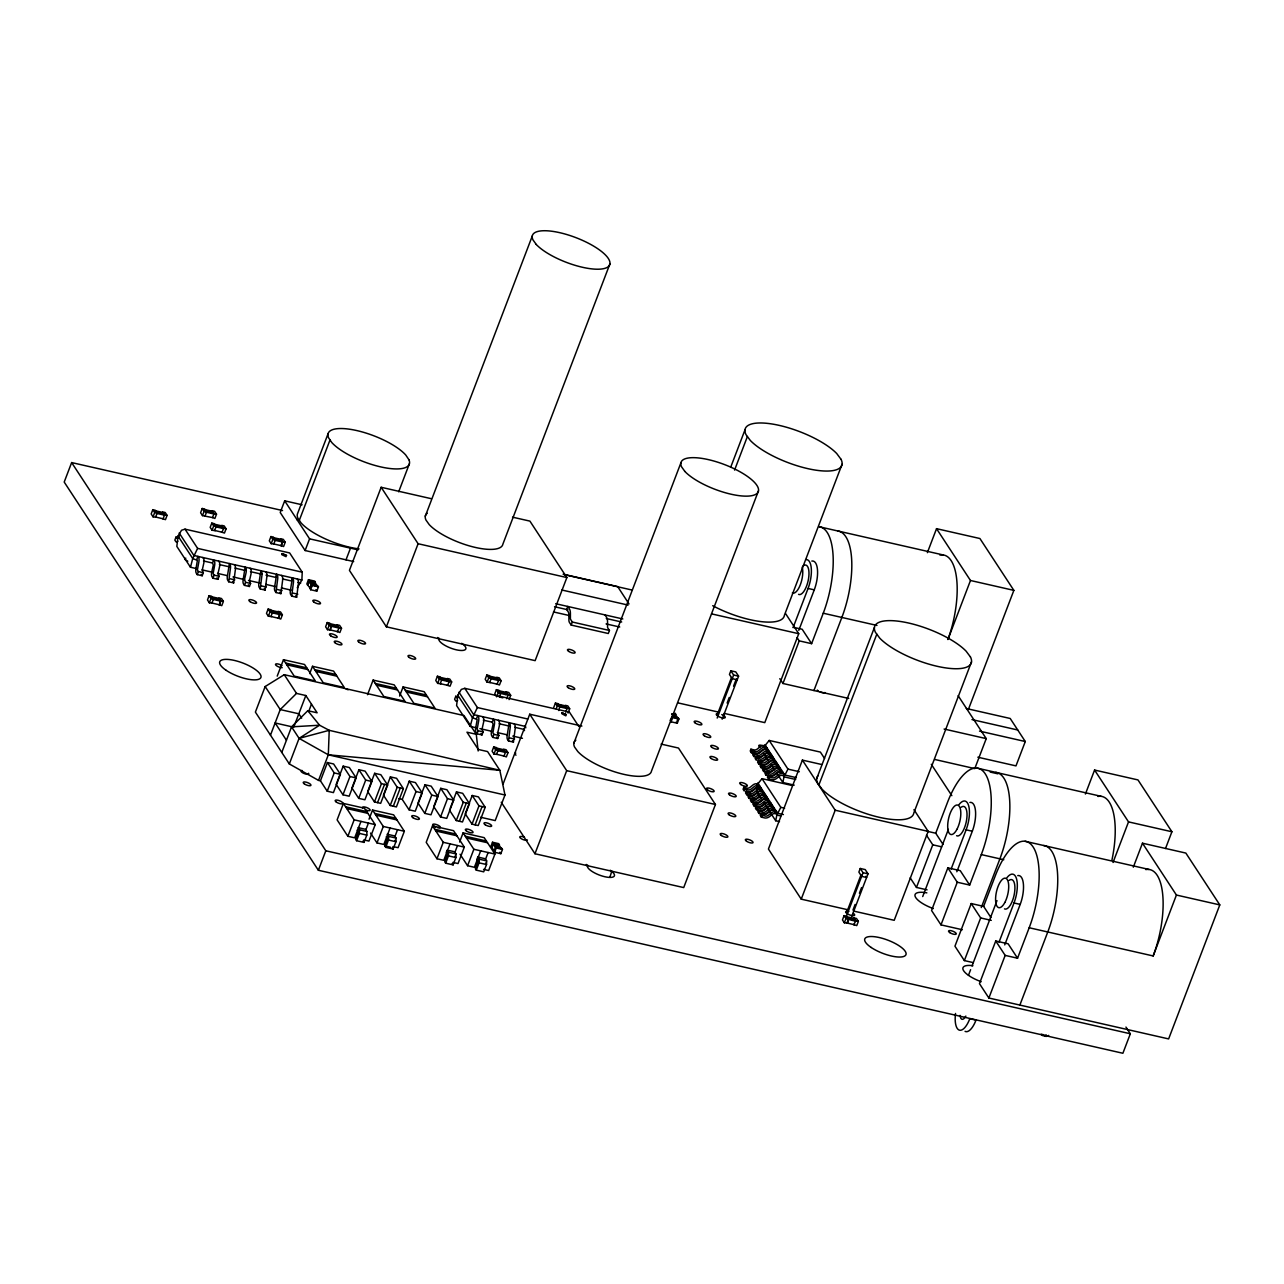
<?xml version="1.0" encoding="UTF-8"?>
<svg xmlns="http://www.w3.org/2000/svg" width="1284" height="1284" viewBox="0 0 1284 1284"><rect width="100%" height="100%" fill="white"/><g stroke="black" fill="none" stroke-linecap="round" stroke-linejoin="round"><path stroke-width="1.5" d="M757.03 786.627L756.918 792.067L761.091 798.439M320.438 780.832L327.42 762.552L333.615 763.964L340.404 774.332L333.423 792.613L327.227 791.201L320.438 780.832L318.544 780.399L328.319 754.815L329.218 730.323L319.572 725.219L307.823 710.694L291.548 726.856L281.79 752.424M359.504 829.769L359.36 833.412L356.567 840.715L364.014 842.4L366.807 835.098L366.935 831.454L365.523 829.304L358.092 827.602L359.504 829.769L366.935 831.454M388.635 836.382L388.49 840.025L385.698 847.344L393.145 849.029L395.937 841.726L396.066 838.083L394.653 835.932L387.222 834.231L388.635 836.382L396.066 838.083M454.953 856.123L455.884 857.568L448.453 855.882L446.254 852.512L447.185 850.072L448.597 852.239L448.453 855.882L445.66 863.185L453.108 864.87L455.884 857.568L456.029 853.924L454.616 851.774L449.047 850.506M477.808 857.038L479.205 859.189L479.076 862.848L476.284 870.151L483.715 871.836L486.508 864.533L486.652 860.89L485.24 858.739L477.808 857.038L476.878 859.477L479.076 862.848L486.508 864.533L485.561 863.089M297.23 587.831L301.868 580.031L302.238 572.183L289.654 552.939L185.024 529.152L181.558 530.244L178.027 536.054L176.839 546.422L190.465 567.239L196.275 568.555M244.506 579.614L245.613 582.31L250.573 583.45L249.417 586.499L244.458 585.36L243.495 583.899A5.264 2.022 -77.2 0 1 243.318 578.731L245.148 567.127L245.918 568.347A5.28 2.022 -77.2 0 1 246.063 572.776L244.506 579.614L233.014 576.917M578.859 726.535L569.422 712.122L464.792 688.32L461.325 689.412L457.794 695.238L456.606 705.59L470.233 726.407L476.043 727.723M794.218 785.118L782.855 782.518L784.01 776.836L787.959 769.116L769.196 740.451L764.205 746.598M779.484 821.616L775.697 820.749L776.852 815.051L780.816 807.347L762.038 778.666L757.062 784.813M190.465 567.239L192.728 558.524L197.608 548.38L185.024 529.152M470.233 726.407L472.496 717.692L477.391 707.548L464.792 688.32M286.059 556.678L281.79 554.672M565.827 715.862L561.927 713.776M609.996 876.811L611.81 871.226M282.544 510.551L71.647 462.577L64.2 482.062L318.368 870.263L1122.89 1053.265L1130.337 1033.764L1125.956 1027.072M162.474 518.656L165.459 519.651L167.081 515.382L165.203 512.509L162.715 511.947L164.609 514.82L163.084 518.8L155.589 517.019L157.162 513.135L155.284 510.246L152.796 509.684L151.175 513.953L153.053 516.826L156.263 517.243M153.053 516.826L154.69 512.573L152.796 509.684M178.492 537.643L176.004 537.081L174.849 540.115L175.812 541.575A5.264 2.022 -77.2 0 0 177.882 541.222M205.071 515.895L206.596 511.915L204.702 509.042L202.23 508.48L200.593 512.749L202.487 515.622L212.518 517.58L214.027 513.616L212.149 510.727L211.138 513.375M202.487 515.622L204.108 511.353L202.23 508.48M196.757 559.439L197.913 556.389L198.699 557.609A5.28 2.022 -77.2 0 1 198.843 562.039L197.383 570.016L198.394 571.573L203.353 572.696L202.182 575.746L197.222 574.622L196.275 573.162A5.264 2.022 -77.2 0 1 196.099 567.993L197.383 560.402L192.728 558.524L178.027 536.054M221.474 532.074L224.459 533.069L226.096 528.799L224.202 525.926L221.731 525.365L223.609 528.238L222.1 532.218L214.605 530.436L216.177 526.552L214.284 523.679L211.812 523.102L210.175 527.371L212.069 530.244L215.279 530.661M212.149 510.727L214.621 511.305L216.514 514.178L214.877 518.447L212.518 517.58M212.069 530.244L213.69 525.991L211.812 523.102M197.222 574.622L198.394 571.573M212.502 563.018L213.658 559.968L214.444 561.188A5.28 2.022 -77.2 0 1 214.588 565.618L213.128 573.611L214.139 575.152L219.099 576.291L217.927 579.325L212.967 578.201L212.004 576.741A5.264 2.022 -77.2 0 1 211.844 571.573L213.305 565.072L212.502 563.018L203.514 560.98M212.967 578.201L214.139 575.152M218.713 604.555L221.763 605.647L223.384 601.377L221.506 598.505L219.018 597.927L220.912 600.816L219.387 604.78L211.892 603.015L213.465 599.114L211.587 596.241L209.099 595.68L207.478 599.949L209.356 602.822L212.518 603.143M209.356 602.822L210.993 598.553L209.099 595.68M220.704 601.137L213.256 599.435L211.475 596.723L218.922 598.424L220.704 601.137L219.387 604.78M228.713 581.78L230.317 569.197A5.28 2.022 -77.2 0 0 230.173 564.767L229.403 563.548L227.573 575.152A5.264 2.022 -77.2 0 0 227.75 580.32L228.713 581.78L233.672 582.904L235.277 570.321A5.28 2.022 -77.2 0 0 235.132 565.891L234.362 564.687M244.458 585.36L245.613 582.31M280.554 545.443L283.587 546.519L285.225 542.249L283.331 539.376L280.859 538.815L282.737 541.688L281.228 545.668L273.781 543.967L275.306 540.002L273.412 537.113L270.94 536.552L269.303 540.821L271.197 543.694L274.359 544.031M302.109 504.789L284.679 500.824L280.217 512.509L305.111 550.531L353.678 561.573M271.197 543.694L272.818 539.441L270.94 536.552M260.203 588.939L261.808 576.356A5.28 2.022 -77.2 0 0 261.663 571.926L260.893 570.722L259.063 582.31A5.264 2.022 -77.2 0 0 259.24 587.478L260.203 588.939L265.162 590.078L266.767 577.479A5.28 2.022 -77.2 0 0 266.623 573.065L265.852 571.845M282.528 542.009L275.097 540.323L273.315 537.611L280.763 539.296L282.528 542.009L281.228 545.668M328.078 433.719L297.374 514.114A43.367 13.899 20.9 0 0 297.84 518.126L301.034 522.877A43.367 13.899 20.9 0 0 359.038 548.894M276.879 574.349L275.723 577.399L266.013 575.184M330.02 439.931L299.316 520.325L297.118 519.827M277.713 617.973L280.763 619.065L282.4 614.795L280.506 611.922L278.034 611.361L279.912 614.233L278.403 618.214L270.956 616.513L272.481 612.548L270.587 609.659L268.115 609.097L266.478 613.367L268.372 616.24L271.518 616.577M275.948 592.518L277.553 579.935A5.28 2.022 -77.2 0 0 277.408 575.505L276.638 574.301L274.808 585.889A5.264 2.022 -77.2 0 0 274.985 591.057L275.948 592.518L280.907 593.657L282.512 581.074A5.28 2.022 -77.2 0 0 282.368 576.644L281.597 575.425M268.372 616.24L269.993 611.986L268.115 609.097M292.624 577.928L291.468 580.978L282.48 578.94M279.703 614.554L272.272 612.853L270.491 610.141L277.922 611.842L279.703 614.554L278.403 618.214M305.111 550.531L309.572 538.831L284.679 500.824M291.693 596.113L293.298 583.514A5.28 2.022 -77.2 0 0 293.153 579.1L292.383 577.88L290.553 589.468A5.264 2.022 -77.2 0 0 290.73 594.636L291.693 596.113L296.652 597.237L298.257 584.653A5.28 2.022 -77.2 0 0 298.113 580.224L297.342 579.004M478.162 750.979L476.268 734.288L464.006 715.573L284.262 674.694L265.162 686.539L255.388 712.106L289.317 763.948L318.544 780.399M308.465 579.694L309.219 580.849L315.431 582.262L314.676 581.106L308.465 579.694L306.844 583.963L307.791 585.408L309.251 581.299L315.094 582.631L317.357 586.082L313.473 585.199M308.08 585.151L309.219 580.849M309.974 588.04L310.616 589.725L316.811 591.138L318.448 586.868L317.694 585.713L311.482 584.316L309.974 588.281L311.514 584.75L309.251 581.299M277.2 676.138L283.475 659.703L304.549 664.486L315.302 680.905L294.229 676.106L283.475 659.703M310.616 589.725L312.237 585.456L311.482 584.316M270.475 735.154L280.233 709.571L296.508 693.408L305.817 695.527L317.132 712.797L307.823 710.694M346.006 559.84L350.484 548.14M336.857 631.423L339.891 632.514L341.528 628.245L339.634 625.372L337.162 624.81L339.04 627.683L337.531 631.648L330.036 629.882L331.609 625.998L329.715 623.109L327.243 622.547L325.606 626.817L327.5 629.69L330.646 630.011M309.701 673.602L312.493 666.3L333.567 671.083L344.305 687.502L323.231 682.719L312.493 666.3M431.376 498.706L381.155 487.278L349.425 570.369L386.388 626.817L535.139 660.65L566.87 577.559L529.907 521.111L512.525 517.163M327.5 629.69L329.121 625.436L327.243 622.547M330.036 629.882L331.4 626.303L329.619 623.591L337.05 625.292L338.832 628.004L331.4 626.303M294.357 725.524L305.817 695.527M308.674 711.48L311.466 704.162M289.317 763.948L299.092 738.364L319.572 725.219L291.548 726.856L299.092 738.364L328.319 754.815L504.981 795.005L495.207 820.588L480.585 817.25M398.682 491.788L409.387 463.749M425.293 516.184L532.298 235.983M386.388 626.817L418.103 543.726L381.155 487.278M327.227 791.201L334.209 772.92L327.42 762.552M367.529 694.708L373.114 680.087L394.188 684.87L404.925 701.289L383.852 696.506L373.114 680.087M343.165 766.147L336.183 784.412L342.972 794.78L349.168 796.192L356.149 777.911L349.36 767.543L343.165 766.147L349.954 776.515L356.149 777.911M342.972 794.78L349.954 776.515M363.821 839.913L368.941 841.084L375.217 824.633L364.479 808.214L343.406 803.431L337.114 819.866L347.868 836.285L354.689 837.842L360.964 821.391M318.368 870.263L325.815 850.778L71.647 462.577M358.91 769.726L351.928 787.991L358.717 798.359L364.913 799.772L371.895 781.491L365.105 771.138L358.91 769.726L365.699 780.094L371.895 781.491M358.717 798.359L365.699 780.094M399.613 696.04L403.112 686.908L424.185 691.707L434.923 708.11L413.849 703.327L403.112 686.908M347.868 836.285L354.143 819.834L343.406 803.431M374.655 773.305L367.673 791.57L374.463 801.938L380.658 803.351L387.64 785.086L380.85 774.717L374.655 773.305L381.444 783.673L387.64 785.086M358.413 831.968L355.636 839.271L356.567 840.715M374.463 801.938L381.444 783.673M369.038 819.192L372.537 810.043L393.61 814.842L404.348 831.262L398.072 847.697L392.952 846.541M365.844 829.785L368.412 823.076M377.56 802.644L384.542 784.38M390.4 776.884L383.418 795.149L390.208 805.517L396.403 806.93L403.385 788.665L396.595 778.297L390.4 776.884L397.189 787.252L403.385 788.665M447.073 685.191L450.058 686.202L451.679 681.932L449.801 679.059L447.313 678.482L449.207 681.371L447.683 685.335L440.252 683.65L441.76 679.669L439.882 676.796L437.395 676.235L435.774 680.488L437.667 683.377L440.877 683.794M390.208 805.517L397.189 787.252M437.667 683.377L439.288 679.108L437.395 676.235M390.095 828.019L383.82 844.455L376.998 842.914L383.274 826.463L372.537 810.043M393.305 806.224L400.287 787.959M402.261 799.434L409.243 781.17L415.438 782.582L422.227 792.95L415.246 811.215L409.05 809.803L402.261 799.434L398.65 798.616M385.698 847.344L384.767 845.899L387.559 838.596M609.884 263.958L502.879 544.159A41.297 13.241 20.9 0 1 471.758 546.551A41.297 13.241 20.9 0 1 429.257 524.658L425.983 520.084A41.297 13.241 20.9 0 1 427.251 513.231M394.974 836.414L397.542 829.705M409.05 809.803L416.032 791.538L409.243 781.17M458.26 696.811L455.788 696.249L454.616 699.298L455.579 700.759A5.264 2.022 -77.2 0 0 457.666 700.406M424.988 784.749L418.006 803.03L424.795 813.382L430.991 814.794L437.972 796.529L431.183 786.161L424.988 784.749L431.777 795.117L437.972 796.529M424.795 813.382L431.777 795.117M440.733 788.328L433.751 806.609L440.54 816.977L446.736 818.373L453.717 800.109L446.928 789.74L440.733 788.328L447.506 798.696L453.717 800.109M496.443 683.907L499.476 684.982L501.113 680.729L499.219 677.84L496.748 677.278L498.625 680.151L497.117 684.131L489.686 682.446L491.194 678.466L489.316 675.593L486.829 675.031L485.208 679.284L487.085 682.173L490.295 682.574M487.085 682.173L488.722 677.904L486.829 675.031M452.915 862.383L458.035 863.554L464.31 847.103L453.573 830.684L432.499 825.901L426.208 842.336L436.961 858.755L443.782 860.312L450.058 843.861M476.524 718.607L477.696 715.557L478.467 716.777A5.28 2.022 -77.2 0 1 478.611 721.207L477.166 729.2L478.162 730.74L483.121 731.88L481.965 734.929L477.006 733.79L476.043 732.329A5.264 2.022 -77.2 0 1 475.866 727.161L477.166 719.586L472.496 717.692L457.794 695.238M440.54 816.977L447.506 798.696M477.006 733.79L478.162 730.74M450.186 808.358L456.462 791.907L462.673 793.319L469.462 803.688L462.481 821.969L456.285 820.556L449.496 810.188M496.41 689.652L494.773 693.922L496.667 696.795L498.288 692.525L496.41 689.652L498.882 690.214L500.776 693.103L499.251 697.068M436.961 858.755L443.237 842.304L432.499 825.901M492.27 722.186L493.441 719.152L494.212 720.356A5.28 2.022 -77.2 0 1 494.356 724.786L492.896 732.779L493.907 734.336L498.866 735.459L497.694 738.509L492.751 737.369L491.788 735.909A5.264 2.022 -77.2 0 1 491.612 730.74L493.072 724.24L492.27 722.186L483.282 720.147M456.285 820.556L463.251 802.275L456.462 791.907M505.318 694.564L506.329 691.916L508.801 692.477L510.695 695.35L509.058 699.619M459.383 821.262L466.349 802.981M506.329 691.916L508.207 694.788L506.634 698.673M447.506 854.438L444.713 861.741L445.66 863.185M492.751 737.369L493.907 734.336M472.207 795.486L465.241 813.767L472.014 824.135L478.226 825.548L485.192 807.267L478.418 796.899L472.207 795.486L478.996 805.854L485.192 807.267M503.328 755.811L506.361 756.902L507.999 752.633L506.105 749.744L503.633 749.182L505.511 752.071L504.002 756.035L496.507 754.254L498.08 750.37L496.202 747.497L493.714 746.935L492.093 751.188L493.971 754.077L497.133 754.398M454.937 852.255L457.489 845.546M459.624 841.999L463.107 832.851L484.18 837.649L494.934 854.069L488.658 870.52L483.538 869.348M493.971 754.077L495.608 749.808L493.714 746.935M472.014 824.135L478.996 805.854M475.128 824.842L482.094 806.561M508.48 740.948L510.101 728.365A5.28 2.022 -77.2 0 0 509.957 723.935L509.186 722.731L507.357 734.32A5.264 2.022 -77.2 0 0 507.533 739.488L508.48 740.948L513.439 742.088L515.061 729.505A5.28 2.022 -77.2 0 0 514.916 725.075L514.146 723.855M480.681 850.827L474.39 867.278L467.585 865.721L473.86 849.27L463.107 832.851M502.943 784.38L529.73 714.209L581.893 726.07M478.129 861.404L475.337 868.706L476.284 870.151M571.155 625.067L572.311 622.018L570.577 619.353A2.247 0.867 -77.2 0 1 570.401 618.471L570.401 613.094A10.063 3.868 -77.2 0 0 569.582 609.178L567.817 606.449L566.645 609.499L568.266 611.97A6.629 2.536 -77.2 0 1 568.908 615.052L568.892 619.803A5.698 2.183 -77.2 0 0 569.454 622.451L571.155 625.067L608.295 633.51L609.451 630.46L607.717 627.796A2.247 0.867 -77.2 0 1 607.541 626.929L607.541 621.552A10.063 3.868 -77.2 0 0 606.722 617.62L604.957 614.908M485.561 859.221L488.113 852.512M492.494 842.24L493.249 843.395L499.46 844.808L498.706 843.652L492.494 842.24L490.873 846.509L491.82 847.954L493.281 843.845L499.123 845.161L501.386 848.628L495.544 847.296L493.281 843.845M492.109 847.697L493.249 843.395M494.003 850.57L494.645 852.271L500.84 853.683L502.461 849.414L501.707 848.259L495.512 846.846L494.179 850.859L491.74 847.36M494.645 852.271L496.266 848.002L495.512 846.846M553.789 707.34L555.41 703.07L557.898 703.632L559.776 706.521L558.829 710.55M556.213 708.8L557.304 705.959L555.41 703.07M565.698 712.187L567.223 708.206L565.329 705.333L567.817 705.895L569.695 708.768L568.074 713.037M573.884 743.115L680.873 462.914M661.099 744.094L678.482 748.042L715.445 804.49L683.714 887.581L534.963 853.748L566.693 770.657L529.73 714.209M730.756 467.087L745.009 429.787M734.576 470.088L747.4 436.512M670.264 720.083L671.083 721.817L677.294 723.229L678.915 718.96L678.161 717.804L671.965 716.392L670.441 720.372M758.459 490.889L651.469 771.09A41.297 13.241 20.9 0 1 620.332 773.482A41.297 13.241 20.9 0 1 577.848 751.589L574.558 747.015A41.297 13.241 20.9 0 1 575.842 740.162M671.083 721.817L672.72 717.547L671.965 716.392M677.149 720.452L678.161 717.804M722.154 719.184L738.589 676.17L735.796 671.917L730.837 670.794L729.44 674.437L732.233 678.69L737.193 679.814L736.438 678.674M717.162 715.028L731.479 677.535M717.194 718.045L733.629 675.031L730.837 670.794M727.129 703.038L729.28 697.405M733.565 686.17L735.716 680.536M842.079 464.23L784.396 615.293A51.633 16.548 20.9 0 1 712.7 605.711M793.095 627.635L808.069 588.441A20.656 7.929 -77.2 0 0 805.63 559.647M750.931 749.182L750.241 751.012L751.365 752.745L755.088 753.596A5.971 5.168 -33.2 0 0 759.582 752.119L762.536 749.76A2.568 2.231 -33.2 0 1 764.863 749.182L766.099 749.471L766.789 747.641L765.2 747.304A4.638 4.013 -33.2 0 0 761.685 748.171L758.218 750.915A3.9 3.387 -33.2 0 1 755.746 751.718L752.071 750.915L750.931 749.182L754.607 750A3.9 3.387 -33.2 0 0 757.078 749.198L760.545 746.453A4.638 4.013 -33.2 0 1 764.076 745.571L765.665 745.924M751.365 752.745L752.071 750.915M798.792 630.364L814.265 589.854A20.656 7.929 -77.2 0 0 811.825 561.06M785.615 613.656L798.744 633.702L764.783 722.635L724.112 713.374M753.387 752.938L752.697 754.751L753.82 756.485L757.544 757.335A5.971 5.168 -33.2 0 0 762.038 755.875L764.991 753.515A2.568 2.231 -33.2 0 1 767.302 752.938L768.538 753.21L769.244 751.381L767.655 751.044A4.638 4.013 -33.2 0 0 764.14 751.91L760.658 754.671A3.9 3.387 -33.2 0 1 758.186 755.473L754.527 754.655L753.387 752.938L757.062 753.74A3.9 3.387 -33.2 0 0 759.534 752.938L763.001 750.193A4.638 4.013 -33.2 0 1 766.532 749.31L768.105 749.663M753.82 756.485L754.527 754.655M848.708 698.448L782.951 683.489L799.226 640.86L797.123 637.65M743.789 787.413L743.083 789.243L744.222 790.976L744.913 789.146L743.789 787.413L747.465 788.232A3.9 3.387 -33.2 0 0 749.936 787.413L753.403 784.668A4.638 4.013 -33.2 0 1 756.918 783.802L758.507 784.139L757.817 785.968M755.843 756.677L755.136 758.507L756.276 760.224L756.966 758.411L755.843 756.677L759.518 757.48A3.9 3.387 -33.2 0 0 761.974 756.677L765.457 753.933A4.638 4.013 -33.2 0 1 768.972 753.05L770.561 753.403L769.87 755.233M746.245 791.153L745.539 792.982L746.678 794.716L750.386 795.566A5.971 5.168 -33.2 0 0 754.88 794.09L757.849 791.73A2.568 2.231 -33.2 0 1 760.16 791.153L761.396 791.442L762.086 789.612L760.513 789.275A4.638 4.013 -33.2 0 0 756.982 790.142L753.515 792.886A3.9 3.387 -33.2 0 1 751.044 793.689L747.368 792.886L746.245 791.153L749.904 791.971A3.9 3.387 -33.2 0 0 752.376 791.169L755.859 788.408A4.638 4.013 -33.2 0 1 759.374 787.541L760.963 787.894L760.256 789.708L758.106 786.402M758.298 760.417L757.592 762.247L758.732 763.98L762.439 764.815A5.971 5.168 -33.2 0 0 766.933 763.354L769.902 760.995A2.568 2.231 -33.2 0 1 772.214 760.417L773.449 760.706L774.14 758.876L772.567 758.523A4.638 4.013 -33.2 0 0 769.036 759.406L765.569 762.15A3.9 3.387 -33.2 0 1 763.097 762.953L759.422 762.15L758.298 760.417L761.958 761.235A3.9 3.387 -33.2 0 0 764.429 760.417L767.912 757.672A4.638 4.013 -33.2 0 1 771.427 756.806L773.016 757.143L772.31 758.972M746.678 794.716L747.368 792.886M758.732 763.98L759.422 762.15M762.712 793.464L763.418 791.634L761.829 791.281A4.638 4.013 -33.2 0 0 758.298 792.164L754.832 794.908A3.9 3.387 -33.2 0 1 752.36 795.711L748.684 794.908L747.994 796.722L749.118 798.455L752.841 799.306M760.738 764.157L760.048 765.986L761.171 767.72L764.895 768.57A5.971 5.168 -33.2 0 0 769.389 767.094L772.342 764.734A2.568 2.231 -33.2 0 1 774.653 764.173L775.905 764.445L776.595 762.616L775.006 762.279A4.638 4.013 -33.2 0 0 771.491 763.145L768.009 765.89A3.9 3.387 -33.2 0 1 765.537 766.692L761.877 765.89L760.738 764.157L764.413 764.975A3.9 3.387 -33.2 0 0 766.885 764.173L770.352 761.428A4.638 4.013 -33.2 0 1 773.883 760.545L775.472 760.898L774.766 762.712M749.118 798.455L749.824 796.626L748.684 794.908M761.171 767.72L761.877 765.89M751.14 798.648L750.45 800.478L751.573 802.195L755.297 803.046A5.971 5.168 -33.2 0 0 759.791 801.585L762.744 799.226A2.568 2.231 -33.2 0 1 765.055 798.648L766.291 798.937L766.997 797.107L765.408 796.754A4.638 4.013 -33.2 0 0 761.894 797.637L758.411 800.381A3.9 3.387 -33.2 0 1 755.939 801.184L752.28 800.381L751.14 798.648L754.815 799.451A3.9 3.387 -33.2 0 0 757.287 798.648L760.754 795.903A4.638 4.013 -33.2 0 1 764.285 795.021L765.858 795.374L765.168 797.203M763.194 767.912L762.503 769.742L763.627 771.459L767.351 772.31A5.971 5.168 -33.2 0 0 771.844 770.849L774.798 768.49A2.568 2.231 -33.2 0 1 777.109 767.912L778.345 768.185L779.051 766.355L777.462 766.018A4.638 4.013 -33.2 0 0 773.947 766.885L770.464 769.646A3.9 3.387 -33.2 0 1 767.992 770.448L764.333 769.63L763.194 767.912L766.869 768.715A3.9 3.387 -33.2 0 0 769.341 767.912L772.808 765.168A4.638 4.013 -33.2 0 1 776.338 764.285L777.911 764.638L777.221 766.468L780.881 772.053L781.507 770.111L779.918 769.758A4.638 4.013 -33.2 0 0 776.387 770.641L772.92 773.385A3.9 3.387 -33.2 0 1 770.448 774.188L766.773 773.385L765.649 771.652L764.943 773.482L766.083 775.199L769.806 776.05A5.971 5.168 -33.2 0 0 774.3 774.589L777.253 772.23A2.568 2.231 -33.2 0 1 779.565 771.652L780.8 771.941M799.226 640.86L811.616 643.669L823.253 613.222A61.953 23.77 -77.2 0 0 819.128 526.729L943.098 554.929M751.573 802.195L752.28 800.381M763.627 771.459L764.333 769.63M753.596 802.388L752.889 804.217L754.029 805.951L757.753 806.785A5.971 5.168 -33.2 0 0 762.247 805.325L765.2 802.965A2.568 2.231 -33.2 0 1 767.511 802.388L768.747 802.677L769.453 800.847L767.864 800.494A4.638 4.013 -33.2 0 0 764.333 801.376L760.866 804.121A3.9 3.387 -33.2 0 1 758.395 804.924L754.719 804.121L753.596 802.388L757.255 803.206A3.9 3.387 -33.2 0 0 759.727 802.388L763.21 799.643A4.638 4.013 -33.2 0 1 766.725 798.776L768.313 799.113L767.623 800.943M754.029 805.951L754.719 804.121M766.083 775.199L766.773 773.385M770.063 804.683L770.769 802.869L769.18 802.516A4.638 4.013 -33.2 0 0 765.665 803.399L762.182 806.143A3.9 3.387 -33.2 0 1 759.711 806.946L756.051 806.127L755.345 807.957L756.485 809.69L762.166 810.686A3.9 3.387 -33.2 0 0 764.638 809.883L768.105 807.138A4.638 4.013 -33.2 0 1 771.636 806.256L773.225 806.609L772.519 808.438M768.105 775.392L767.399 777.221L768.538 778.955L772.246 779.789A5.971 5.168 -33.2 0 0 776.74 778.329L779.693 775.969A2.568 2.231 -33.2 0 1 782.02 775.392L783.256 775.68L783.946 773.851L782.357 773.498A4.638 4.013 -33.2 0 0 778.842 774.38L775.375 777.125A3.9 3.387 -33.2 0 1 772.904 777.927L769.228 777.125L768.105 775.392L771.764 776.21A3.9 3.387 -33.2 0 0 774.236 775.392L777.719 772.647A4.638 4.013 -33.2 0 1 781.234 771.78L782.823 772.117M756.485 809.69L757.175 807.861L756.051 806.127M768.538 778.955L769.228 777.125M758.924 813.43L759.63 811.6L758.491 809.883L757.801 811.697L758.924 813.43L762.648 814.281A5.971 5.168 -33.2 0 0 767.142 812.82L770.095 810.461A2.568 2.231 -33.2 0 1 772.406 809.883L773.658 810.156L774.348 808.326L772.759 807.989A4.638 4.013 -33.2 0 0 769.244 808.856L765.762 811.616A3.9 3.387 -33.2 0 1 763.29 812.419L759.63 811.6M760.947 813.623L760.256 815.452L761.38 817.17L765.103 818.02A5.971 5.168 -33.2 0 0 769.597 816.56L772.551 814.2A2.568 2.231 -33.2 0 1 774.862 813.623L776.098 813.912L776.804 812.082L775.215 811.729A4.638 4.013 -33.2 0 0 771.684 812.611L768.217 815.356A3.9 3.387 -33.2 0 1 765.745 816.159L762.07 815.356L760.947 813.623L764.622 814.425A3.9 3.387 -33.2 0 0 767.094 813.623L770.561 810.878A4.638 4.013 -33.2 0 1 774.075 809.995L775.664 810.348L774.974 812.178M761.38 817.17L762.07 815.356M813.928 690.535L841.855 617.443A61.953 23.77 -77.2 0 0 837.73 530.966M821.76 764.526L802.388 760.112L768.426 849.045L801.232 899.153L847.729 909.73M816.736 778.521L874.42 627.459M876.811 634.184L818.791 785.166M927.369 552.666L936.534 528.671L979.917 538.526L1013.862 590.367L968.377 709.49M801.232 899.153L835.194 810.22L802.388 760.112M851.581 916.856L868 873.842L865.223 869.589L860.264 868.466L858.868 872.109L861.644 876.362L866.604 877.486L865.849 876.346M936.534 528.671L970.479 580.496L947.913 639.56A61.953 23.77 -77.2 0 0 939.888 555.057M847.552 923.196L848.451 919.087L846.573 916.214L844.086 915.636L842.464 919.906L844.342 922.795L847.504 923.116M846.573 912.699L860.89 875.206M846.621 915.717L863.041 872.703L860.264 868.466M844.342 922.795L845.979 918.525L844.086 915.636M846.942 923.052L848.242 919.408L855.69 921.093L853.908 918.381L846.477 916.696M852.977 910.083L855.112 904.45M859.413 893.215L861.564 887.581M852.993 920.548L854.004 917.899L856.492 918.461L858.37 921.35L856.749 925.604L853.699 924.528M853.764 924.608L855.898 920.772L854.004 917.899M971.49 661.902L913.807 812.965A51.633 16.548 20.9 0 1 875.608 816.415A51.633 16.548 20.9 0 1 822.081 789.227L817.796 783.449A51.633 16.548 20.9 0 1 817.892 775.873M913.951 809.658L928.171 831.374L894.21 920.307L853.539 911.046M943.066 844.423L935.731 833.22L947.351 802.773A61.953 23.77 -77.2 0 1 985.261 773.867A61.953 23.77 -77.2 0 1 981.297 854.598L969.661 885.061L957.27 882.236L947.849 867.84L931.558 910.484L940.995 924.881L962.294 929.728M927.096 889.86L916.471 887.437L932.762 844.808L926.47 835.21M922.714 896.553L948.378 829.352M958.121 695.687L986.24 738.621L974.781 768.602L934.64 759.438M951.139 869.027L966.114 829.833A20.656 7.929 -77.2 0 0 968.666 805.774A20.656 7.929 -77.2 0 0 959.052 804.57M956.837 871.756L972.309 831.229A20.656 7.929 -77.2 0 0 969.869 802.452M940.995 924.881L957.27 882.236M966.338 708.511L1010.203 718.478L1025.29 741.526L1015.981 765.89L977.846 757.207M990.959 917.579L983.624 906.376L971.218 903.551L954.943 946.196L964.364 960.592L973.224 962.599M981.281 907.563L999.899 858.836A61.953 23.77 -77.2 0 0 995.774 772.358M983.624 906.376L995.244 875.913A61.953 23.77 -77.2 0 1 1033.155 847.023A61.953 23.77 -77.2 0 1 1029.19 927.754L1017.554 958.217L1005.163 955.392L995.742 940.995L979.451 983.624L988.873 998.021L1168.633 1038.916L1219.8 904.899L1185.854 853.074L1142.471 843.203L1133.307 867.198M964.364 960.592L980.655 917.948L971.218 903.551M968.473 975.294L970.608 969.693M972.036 965.953L996.994 900.63M999.032 942.167L1014.007 902.973A20.656 7.929 -77.2 0 0 1016.559 878.914A20.656 7.929 -77.2 0 0 1006.945 877.71M1004.73 944.896L1020.202 904.385A20.656 7.929 -77.2 0 0 1017.763 875.592M988.873 998.021L1005.163 955.392M1085.413 794.042L1094.578 770.047L1137.961 779.918L1171.907 831.759L1165.519 848.515M1019.865 1005.083L1047.776 931.975A61.953 23.77 -77.2 0 0 1043.667 845.498M1113.019 862.495L1128.524 821.888L1094.578 770.047M1029.19 927.754L1153.16 955.954L1176.417 895.044L1142.471 843.203M215.375 598.472L217.333 599.676M218.553 599.451L217.67 598.858L219.05 599.227M179.503 535.38L177.369 538.67L176.004 537.081M457.65 697.308L456.863 697.822L455.788 696.249M215.375 598.488L216.787 598.874L215.824 599.259M504.066 751.381L502.782 750.979L503.617 751.333M219.163 599.467L218.489 599.371M490.905 677.101L491.499 677.808M500.471 692.429C499.604 690.439 501.996 693.633 500.487 692.509M337.531 626.897L336.296 626.592L337.146 626.945M500.262 750.45C500.246 748.363 501.001 750.931 501.707 750.787M159.537 513.279C160.356 511.369 158.654 513.279 160.949 513.584M218.585 526.697C216.611 525.028 221.329 527.965 218.264 526.568M278.195 539.457C277.697 541.383 278.917 539.473 276.911 539.152M274.84 612.693C275.354 610.831 274.198 612.58 276.269 612.982M333.968 626.143L335.284 626.367M444.136 679.814L445.564 680.119M503.665 692.541C502.83 694.371 504.74 692.654 502.172 692.14M562.007 706.553L563.291 706.842L562.103 706.682M850.827 919.232C851.388 917.37 850.024 919.119 852.239 919.537M299.092 738.364L329.218 730.323L499.829 770.288L504.981 795.005M490.921 677.872L492.237 678.321L491.499 677.824M212.518 512.894L211.106 511.738M212.743 597.75L214.203 598.906M506.698 694.066L505.286 692.911M565.698 707.484L564.302 706.328M559.407 705.205L560.386 705.51M216.771 525.541C215.535 525.477 214.926 525.878 216.787 525.525M275.867 538.991L274.632 538.686L275.916 538.975M498.353 846.782L495.897 845.594L496.394 846.349M157.194 511.818L157.9 512.91M221.41 527.451L220.688 526.36M272.497 611.232L273.203 612.324M441.696 678.433L442.498 679.461M328.319 754.815L499.829 770.288L487.567 751.573L478.274 749.455L466.959 732.185L476.268 734.288M849.189 918.862L847.889 917.803M220.126 526.231L221.506 526.536M279.206 539.601L280.634 539.986M312.638 583.803L312.092 583.177L314.708 584.156L311.868 583.064L312.686 583.835M214.861 599.066L213.513 598.809M273.877 612.484L272.529 612.227M504.676 692.702L506.073 693.039M673.073 715.942C673.33 715.236 677.342 717.098 672.575 715.268M563.676 706.12L565.104 706.505M499.428 750.354L498.128 750.065M849.847 919.023L848.499 918.782M211.844 511.899L210.448 511.578L211.94 511.883M441.824 679.364L443.076 679.589M447.474 680.664L446.415 680.279L447.394 680.584M854.085 920.002L853.154 919.681L853.956 919.97M497.165 679.413L495.72 678.289M497.454 749.086L498.641 750.113M970.479 580.496L1013.862 590.367M808.069 588.441L814.265 589.854M823.253 613.222L876.972 625.436M563.114 574.189L617.668 586.595L629.016 603.945M563.724 574.494L632.081 590.046M793.335 627.266L802.195 629.272L811.616 643.669M418.103 543.726L566.87 577.559M711.577 613.88L798.744 633.702M561.878 590.014L628.101 605.085M207.992 510.968L209.661 511.433L208.201 511.08M204.108 511.353L206.596 511.915M214.027 513.616L216.514 514.178M309.572 538.831L358.14 549.889M219.179 525.958L217.638 525.702M154.69 512.573L157.162 513.135M164.609 514.82L167.081 515.382M213.69 525.991L216.177 526.552M223.609 528.238L226.096 528.799M272.818 539.441L275.306 540.002M282.737 541.688L285.225 542.249M555.683 603.705L622.836 618.968M554.528 606.738L567.945 609.804M606.321 618.519L621.665 622.018M553.5 611.938L569.085 615.485M606.096 623.912L619.739 627.009M572.311 622.018L609.451 630.46M971.972 719.586L1017.747 730.002M197.608 548.38L302.238 572.183M733.629 675.031L738.589 676.17M979.515 731.11L1025.29 741.526M301.868 580.031L193.884 555.474L179.182 533.004M311.547 582.342L313.665 582.824M312.237 585.456L318.448 586.868M944.093 729.023L986.24 738.621M219.403 564.591L229.114 566.79M234.94 568.122L244.65 570.337M250.476 571.653L262.129 574.301M297.856 582.422L300.697 583.08M307.711 584.83L310.15 588.329M202.07 569.871L211.748 572.07M217.542 573.402L227.22 575.601M248.486 580.432L260.09 583.08M265.9 584.397L275.562 586.595M281.373 587.912L291.035 590.11M229.868 578.731L234.828 579.87M261.358 585.905L266.318 587.029M277.103 589.484L282.063 590.608M292.848 593.064L297.808 594.187M977.172 768.121L1101.142 796.321M990.205 772.069L997.861 773.819M677.631 702.813L718.302 712.058M210.993 598.553L213.465 599.114M220.912 600.816L223.384 601.377M269.993 611.986L272.481 612.548M279.912 614.233L282.4 614.795M329.121 625.436L331.609 625.998M339.04 627.683L341.528 628.245M672.8 713.647L675.898 714.353L675.143 713.198M671.676 713.824L675.577 714.707L677.84 718.173L671.997 716.841M672.014 714.418L674.132 714.899M672.72 717.547L678.915 718.96M1128.524 821.888L1171.907 831.759M769.196 740.451L820.38 752.087L824.553 758.459M488.722 677.904L491.194 678.466M498.625 680.151L501.113 680.729M561.172 705.558L562.777 705.927M439.288 679.108L441.76 679.669M449.207 681.371L451.679 681.932M498.288 692.525L500.776 693.103M508.207 694.788L510.695 695.35M557.304 705.959L559.776 706.521M567.223 708.206L569.695 708.768M499.829 697.132L502.927 697.838M756.966 758.411L760.642 759.213A3.9 3.387 -33.2 0 0 763.113 758.411L766.58 755.666A4.638 4.013 -33.2 0 1 770.111 754.783L771.7 755.136L770.994 756.966L769.758 756.677A2.568 2.231 -33.2 0 0 767.447 757.255L764.494 759.614A5.971 5.168 -33.2 0 1 760 761.075M787.959 769.116L799.338 771.716M780.367 768.378L778.778 768.025A4.638 4.013 -33.2 0 0 775.263 768.907L771.78 771.652A3.9 3.387 -33.2 0 1 769.309 772.454L765.649 771.652M796.385 777.655L784.701 775.006L764.911 744.768M285.674 663.058L306.748 667.857M314.692 669.654L335.766 674.453M375.313 683.441L396.387 688.24M405.311 690.262L426.384 695.061M784.01 776.836L795.695 779.484M477.391 707.548L527.756 719.008M286.83 664.807L307.903 669.59M315.832 671.404L336.906 676.187M376.453 685.191L397.526 689.973M406.45 692.012L427.524 696.795M762.038 778.666L792.372 785.567M525.589 726.455L473.668 714.642L458.95 692.188M1025.065 841.277L1149.036 869.461M966.114 829.833L972.309 831.229M499.171 723.759L508.881 725.974M514.707 727.29L524.418 729.505M479.911 728.606L491.515 731.254M497.325 732.57L506.987 734.769M512.798 736.085L522.46 738.284M744.913 789.146L748.588 789.949A3.9 3.387 -33.2 0 0 751.06 789.146L754.527 786.402A4.638 4.013 -33.2 0 1 758.058 785.519L759.647 785.872L758.94 787.702L757.704 787.413A2.568 2.231 -33.2 0 0 755.393 787.991L752.44 790.35A5.971 5.168 -33.2 0 1 747.946 791.811M835.194 810.22L928.171 831.374M926.871 831.213L935.731 833.22M509.652 737.915L514.611 739.038M749.824 796.626L753.499 797.444A3.9 3.387 -33.2 0 0 755.955 796.642L759.438 793.881A4.638 4.013 -33.2 0 1 762.953 793.014L764.542 793.351L763.852 795.181L762.6 794.908A2.568 2.231 -33.2 0 0 760.288 795.486L757.335 797.846A5.971 5.168 -33.2 0 1 753.226 799.322M1176.417 895.044L1219.8 904.899M780.816 807.347L784.604 808.214M981.297 854.598L1003.799 859.718M932.762 844.808L941.605 846.814M757.175 807.861L760.85 808.663A3.9 3.387 -33.2 0 0 763.322 807.861L766.789 805.116A4.638 4.013 -33.2 0 1 770.304 804.249L771.893 804.587L771.202 806.416L769.967 806.127A2.568 2.231 -33.2 0 0 767.639 806.705L764.686 809.064A5.971 5.168 -33.2 0 1 760.192 810.541M783.401 814.554L777.558 813.221L757.753 782.983M495.608 749.808L498.08 750.37M505.511 752.071L507.999 752.633M776.852 815.051L780.752 815.95M566.693 770.657L715.445 804.49M947.849 867.84L960.239 870.664L969.661 885.061M293.715 727.193L275.129 722.972L286.428 740.242M1014.007 902.973L1020.202 904.385M863.041 872.703L868 873.842M980.655 917.948L991.28 920.371M334.209 772.92L340.404 774.332M416.032 791.538L422.227 792.95M463.251 802.275L469.462 803.688M995.742 940.995L1008.133 943.804L1017.554 958.217M845.979 918.525L848.451 919.087M855.898 920.772L858.37 921.35M345.605 806.785L366.678 811.584M374.735 813.414L395.809 818.197M346.744 808.535L367.818 813.318M375.875 815.147L396.949 819.946M846.878 922.971L854.374 924.753M434.698 829.255L455.772 834.038M465.306 836.221L486.379 841.004M435.838 830.989L456.911 835.788M466.445 837.954L487.519 842.753M495.576 844.872L497.694 845.354M496.266 848.002L502.461 849.414M354.143 819.834L375.217 824.633M383.274 826.463L404.348 831.262M443.237 842.304L464.31 847.103M473.86 849.27L494.934 854.069M448.597 852.239L456.029 853.924M479.205 859.189L486.652 860.89M366.807 835.098L359.36 833.412L357.161 830.042M384.767 845.899L390.336 847.167M325.815 850.778L1130.337 1033.764M1043.651 1034.76L1041.164 1034.198A17.206 6.597 -77.2 0 0 1046.203 1034.84M559.487 705.157L560.386 705.494M498.176 846.686L496.154 845.658M158.478 513.038L157.21 512.814M332.909 625.902L331.657 625.677M674.02 717.066L673.33 716.36L674.004 717.13M503.809 750.867L503.023 750.626L504.002 750.979M493.602 678.61L494.709 678.803L493.425 678.498M444.826 679.172L443.542 678.883L444.858 679.284M931.301 764.301L951.845 795.663M779.805 678.69L782.951 683.489M910.196 877.839L916.471 887.437M764.959 747.737L769.421 754.543M764.076 753.852L768.249 760.224M771.379 764.991L774.509 769.774M776.595 772.968L782.855 782.518M848.387 917.835L849.029 918.83M763.306 794.363L766.436 799.146M768.522 802.323L771.652 807.106M764.221 803.222L775.697 820.749M676.347 721.785L677.294 723.229M564.462 706.377L565.104 707.356M524.915 726.311L525.702 727.53A5.28 2.022 -77.2 0 1 525.814 727.819M523.76 729.344L524.514 730.628M512.493 740.627L513.439 742.088M498.401 720.276L499.171 721.496A5.28 2.022 -77.2 0 1 499.316 725.909L497.743 732.923L498.866 735.459M437.7 637.506L438.454 638.646M586.274 864.437L587.029 865.576M496.748 737.032L497.694 738.509M482.656 716.697L483.426 717.9A5.28 2.022 -77.2 0 1 483.57 722.33L481.998 729.344L483.121 731.88M498.096 749.07L498.818 750.161M481.002 733.453L481.965 734.929M501.258 802.275L534.963 853.748M499.893 852.239L500.84 853.683M315.864 589.693L316.811 591.138M279.992 539.858L281.276 540.965L279.816 539.81M332.347 625.773L330.887 624.618L332.171 625.725M295.689 595.776L296.652 597.237M460.057 854.229L467.585 865.721M279.944 592.197L280.907 593.657M452.161 863.442L453.108 864.87M264.199 588.602L265.162 590.078M250.107 568.266L250.878 569.47A5.28 2.022 -77.2 0 1 251.022 573.9L249.449 580.914L250.573 583.45M249.417 586.499L248.454 585.023A5.264 2.022 -77.2 0 1 248.326 584.782M232.709 581.443L233.672 582.904M218.617 561.092L219.403 562.312A5.28 2.022 -77.2 0 1 219.548 566.742L217.959 573.755L219.099 576.291M394.99 840.282L395.937 841.726L388.49 840.025L386.291 836.67M284.262 674.694L296.508 693.408M216.964 577.864L217.927 579.325M202.872 557.513L203.658 558.733A5.28 2.022 -77.2 0 1 203.803 563.162L202.23 570.176L203.353 572.696M392.198 847.601L393.145 849.029M301.66 718.125L298.835 713.792L280.233 709.571L265.162 686.539M201.235 574.285L202.182 575.746M370.546 833.059L376.998 842.914M363.067 840.972L364.014 842.4M527.419 839.961A4.125 1.332 20.9 0 1 522.748 839.447A4.125 1.332 20.9 0 1 519.843 836.767A4.125 1.332 20.9 0 1 524.514 837.296M515.991 755.169A4.125 1.332 20.9 0 1 515.815 753.114M435.629 827.073A4.125 1.332 20.9 0 1 433.254 824.135A4.125 1.332 20.9 0 1 439.626 826.206A4.125 1.332 20.9 0 1 437.651 827.731M824.826 692.509A4.125 1.332 20.9 0 1 820.155 691.996M818.389 691.049A4.125 1.332 20.9 0 1 817.314 690.07M187.801 561.204A4.125 1.332 20.9 0 1 185.843 558.203M759.967 747.176A4.125 1.332 20.9 0 1 759.197 745.218A4.125 1.332 20.9 0 1 763.498 745.972M308.593 773.241A4.125 1.332 20.9 0 1 303.987 773.466A4.125 1.332 20.9 0 1 302.029 770.464M362.553 807.957A4.125 1.332 20.9 0 1 365.812 807.251A4.125 1.332 20.9 0 1 370.161 810.188A4.125 1.332 20.9 0 1 365.394 809.883M346.166 689.139A4.125 1.332 20.9 0 1 348.173 689.781M282.207 667.68A4.125 1.332 20.9 0 1 276.718 665.882A4.125 1.332 20.9 0 1 276.525 663.828A4.125 1.332 20.9 0 1 282.015 665.626M981.185 981.698A20.656 6.629 20.9 0 1 963.321 970.206A20.656 6.629 20.9 0 1 972.887 965.712M933.291 908.558A20.656 6.629 20.9 0 1 915.219 896.617A20.656 6.629 20.9 0 1 926.855 892.861M610.221 870.247A14.461 4.638 20.9 0 1 604.892 876.747A14.461 4.638 20.9 0 1 587.671 865.111M461.646 643.316A14.461 4.638 20.9 0 1 456.318 649.816A14.461 4.638 20.9 0 1 439.096 638.196M853.266 913.325A4.815 1.541 20.9 0 1 852.897 915.701A4.815 1.541 20.9 0 1 846.124 912.86A4.815 1.541 20.9 0 1 848.852 911.463M721.785 714.546A4.815 1.541 20.9 0 1 724.93 717.852A4.815 1.541 20.9 0 1 718.27 716.344A4.815 1.541 20.9 0 1 717.435 713.567M1097.932 796.449A61.953 23.77 -77.2 0 1 1111.976 859.847M961.138 807.267A15.103 5.794 -77.2 0 1 966.595 819.978A15.103 5.794 -77.2 0 1 956.596 835.724M1145.826 869.589A61.953 23.77 -77.2 0 1 1153.16 955.954M1048.675 1035.402A17.206 6.597 -77.2 0 1 1045.064 1036.108M965.07 1031.357A20.656 7.929 -77.2 0 0 976 1020.122L969.805 1018.71A20.656 7.929 -77.2 0 1 959.196 1030.089A20.656 7.929 -77.2 0 1 955.521 1013.461M965.841 1016.077A9.502 3.643 -77.2 0 1 960.079 1015.355M1009.031 880.423A15.103 5.794 -77.2 0 1 1014.488 893.118A15.103 5.794 -77.2 0 1 1004.489 908.879M803.094 565.875A15.103 5.794 -77.2 0 1 808.551 578.586A15.103 5.794 -77.2 0 1 798.552 594.348M802.211 567.111A15.103 5.794 -77.2 0 1 800.349 584.702A15.103 5.794 -77.2 0 1 792.356 592.935M163.357 514.001L161.367 512.862L163.357 514.049M205.665 510.599L207.206 510.888L205.697 510.551M274.375 538.67L275.611 539.328L274.551 538.734M278.66 613.415L277.119 613.142L278.66 613.415M558.845 705.189L560.097 705.847L559.022 705.253M314.179 584.926C310.375 584.172 318.496 585.857 314.163 584.99M498.208 847.472C493.939 846.204 502.156 848.933 498.208 847.36M278.484 613.351L277.456 612.837L278.467 613.303M854.47 919.906L853.443 919.376L854.454 919.858M282.047 553.581L286.525 555.458L282.047 553.581M561.83 712.748L566.292 714.642L561.83 712.748M209.934 512.172L208.827 511.947L209.918 512.236M333.551 625.276L334.899 625.693L333.551 625.276M206.146 511.16L207.655 511.738L206.291 511.257M274.856 539.248L276.365 539.826L274.937 539.216M559.326 705.767L560.851 706.344L559.407 705.735M675.753 717.323L675.753 717.323M276.686 612.275L278.034 612.757L276.686 612.275M335.814 625.725L337.178 626.094L335.91 625.709M445.965 679.413L447.313 679.894L446.062 679.397M502.285 750.113L503.633 750.594L502.445 750.193M852.656 918.83L854.004 919.312L852.753 918.798M313.826 583.53L314.676 584.027L313.826 583.53M492.831 677.679L494.083 677.904L492.831 677.679M495.094 678.08L496.523 678.45L495.094 678.08M212.053 511.225L204.605 509.523L206.387 512.236L213.818 513.937L212.053 511.225M162.619 512.428L155.187 510.727L156.953 513.439L164.4 515.141L162.619 512.428M221.634 525.846L214.187 524.161L215.969 526.873L223.4 528.559L221.634 525.846M496.651 677.759L489.204 676.074L490.986 678.787L498.433 680.472L496.651 677.759M447.217 678.963L439.786 677.278L441.552 679.99L448.999 681.676L447.217 678.963M506.233 692.397L498.786 690.712L500.567 693.424L507.999 695.109L506.233 692.397M565.233 705.815L557.802 704.13L559.567 706.842L567.014 708.527L565.233 705.815M503.537 749.663L496.089 747.978L497.871 750.691L505.302 752.376L503.537 749.663M841.02 459.303L836.735 453.541A51.633 16.548 20.9 0 0 777.109 424.924A51.633 16.548 20.9 0 0 746.052 434.73L750.354 440.492A51.633 16.548 20.9 0 0 809.979 469.109A51.633 16.548 20.9 0 0 841.02 459.303M970.447 656.975L966.146 651.213A51.633 16.548 20.9 0 0 906.536 622.579A51.633 16.548 20.9 0 0 875.479 632.386L879.765 638.164A51.633 16.548 20.9 0 0 939.39 666.781A51.633 16.548 20.9 0 0 970.447 656.975M536.263 244.474L532.972 239.883A41.297 13.241 20.9 0 1 580.24 239.386A41.297 13.241 20.9 0 1 601.458 269.014A41.297 13.241 20.9 0 1 536.263 244.474M684.837 471.405L681.563 466.814A41.297 13.241 20.9 0 1 728.831 466.317A41.297 13.241 20.9 0 1 750.033 495.945A41.297 13.241 20.9 0 1 684.837 471.405M408.938 459.736L405.728 454.985A43.367 13.899 20.9 0 0 356.47 430.493A43.367 13.899 20.9 0 0 328.543 437.716L331.737 442.482A43.367 13.899 20.9 0 0 380.995 466.959A43.367 13.899 20.9 0 0 408.938 459.736M871.21 947.48A22.021 7.062 20.9 0 0 905.573 955.296A22.021 7.062 20.9 0 0 879.347 937.561A22.021 7.062 20.9 0 0 871.21 947.48M226.177 670.328A22.021 7.062 20.9 0 0 260.524 678.129A22.021 7.062 20.9 0 0 234.298 660.409A22.021 7.062 20.9 0 0 226.177 670.328M707.628 790.029A4.125 1.332 20.9 0 0 714.064 791.49A4.125 1.332 20.9 0 0 709.153 788.167A4.125 1.332 20.9 0 0 707.628 790.029M729.697 795.037A4.125 1.332 20.9 0 0 736.133 796.513A4.125 1.332 20.9 0 0 731.222 793.191A4.125 1.332 20.9 0 0 729.697 795.037M711.914 747.416A4.125 1.332 20.9 0 0 718.35 748.893A4.125 1.332 20.9 0 0 713.439 745.555A4.125 1.332 20.9 0 0 711.914 747.416M409.179 657.44A4.125 1.332 20.9 0 0 415.615 658.901A4.125 1.332 20.9 0 0 410.703 655.578A4.125 1.332 20.9 0 0 409.179 657.44M359.038 642.257A4.125 1.332 20.9 0 0 365.491 643.717A4.125 1.332 20.9 0 0 360.563 640.395A4.125 1.332 20.9 0 0 359.038 642.257M330.662 635.805A4.125 1.332 20.9 0 0 337.098 637.265A4.125 1.332 20.9 0 0 332.187 633.943A4.125 1.332 20.9 0 0 330.662 635.805M704.258 735.732A4.125 1.332 20.9 0 0 710.694 737.193A4.125 1.332 20.9 0 0 705.783 733.87A4.125 1.332 20.9 0 0 704.258 735.732M335.445 643.123A4.125 1.332 20.9 0 0 341.881 644.584A4.125 1.332 20.9 0 0 336.97 641.262A4.125 1.332 20.9 0 0 335.445 643.123M466.525 831.069A4.125 1.332 20.9 0 0 472.961 832.53A4.125 1.332 20.9 0 0 468.05 829.207A4.125 1.332 20.9 0 0 466.525 831.069M568.619 651.341A4.125 1.332 20.9 0 0 575.055 652.818A4.125 1.332 20.9 0 0 570.144 649.495A4.125 1.332 20.9 0 0 568.619 651.341M314.018 602.164A4.125 1.332 20.9 0 0 320.454 603.624A4.125 1.332 20.9 0 0 315.543 600.302A4.125 1.332 20.9 0 0 314.018 602.164M949.727 932.585A4.125 1.332 20.9 0 0 956.179 934.062A4.125 1.332 20.9 0 0 951.251 930.723A4.125 1.332 20.9 0 0 949.727 932.585M250.043 601.634A4.125 1.332 20.9 0 0 256.495 603.095A4.125 1.332 20.9 0 0 251.568 599.772A4.125 1.332 20.9 0 0 250.043 601.634M485.159 824.713A4.125 1.332 20.9 0 0 491.595 826.174A4.125 1.332 20.9 0 0 486.668 822.851A4.125 1.332 20.9 0 0 485.159 824.713M336.36 802.099A4.125 1.332 20.9 0 0 342.796 803.559A4.125 1.332 20.9 0 0 337.885 800.237A4.125 1.332 20.9 0 0 336.36 802.099M304.42 783.962A4.125 1.332 20.9 0 0 310.872 785.423A4.125 1.332 20.9 0 0 305.945 782.1A4.125 1.332 20.9 0 0 304.42 783.962M695.366 723.117A4.125 1.332 20.9 0 0 701.802 724.577A4.125 1.332 20.9 0 0 696.891 721.255A4.125 1.332 20.9 0 0 695.366 723.117M740.868 784.54A4.125 1.332 20.9 0 0 747.304 786.001A4.125 1.332 20.9 0 0 742.377 782.678A4.125 1.332 20.9 0 0 740.868 784.54M729.296 814.907A4.125 1.332 20.9 0 0 735.732 816.367A4.125 1.332 20.9 0 0 730.821 813.045A4.125 1.332 20.9 0 0 729.296 814.907M746.534 841.229A4.125 1.332 20.9 0 0 752.97 842.689A4.125 1.332 20.9 0 0 748.058 839.367A4.125 1.332 20.9 0 0 746.534 841.229M568.25 687.678A4.125 1.332 20.9 0 0 574.686 689.155A4.125 1.332 20.9 0 0 569.775 685.833A4.125 1.332 20.9 0 0 568.25 687.678M711.127 758.475A4.125 1.332 20.9 0 0 717.563 759.935A4.125 1.332 20.9 0 0 712.652 756.613A4.125 1.332 20.9 0 0 711.127 758.475M721.367 835.499A4.125 1.332 20.9 0 0 727.803 836.959A4.125 1.332 20.9 0 0 722.892 833.637A4.125 1.332 20.9 0 0 721.367 835.499M412.886 817.651A4.125 1.332 20.9 0 0 419.338 819.112A4.125 1.332 20.9 0 0 414.411 815.789A4.125 1.332 20.9 0 0 412.886 817.651M956.933 829.336A15.103 5.794 -77.2 0 0 958.121 805.228A15.103 5.794 -77.2 0 0 947.72 824.761A15.103 5.794 -77.2 0 0 956.933 829.336M1004.826 902.491A15.103 5.794 -77.2 0 0 1006.014 878.384A15.103 5.794 -77.2 0 0 995.614 897.901A15.103 5.794 -77.2 0 0 1004.826 902.491"/></g></svg>
